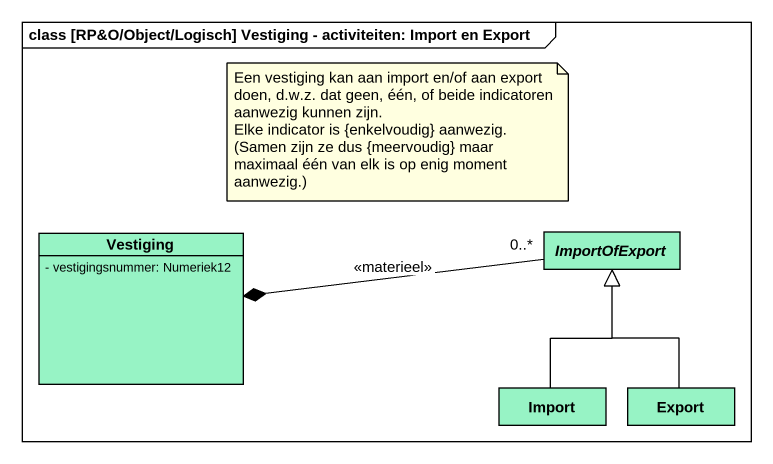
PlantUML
@startuml
mainframe class [RP&O/Object/Logisch] Vestiging - activiteiten: Import en Export
hide circle
hide empty members
skinparam classAttributeIconSize 0
class Vestiging #97F3C5 {
  - vestigingsnummer: Numeriek12
}
abstract class ImportOfExport #97F3C5
class Import #97F3C5
class Export #97F3C5
ImportOfExport "0..*" -left-* Vestiging : <<materieel>>
Import -up-|> ImportOfExport
Export -up-|> ImportOfExport
note as N1
  Een vestiging kan aan import en/of aan export doen, d.w.z. dat geen, één, of beide indicatoren aanwezig kunnen zijn.
  Elke indicator is {enkelvoudig} aanwezig. (Samen zijn ze dus {meervoudig} maar maximaal één van elk is op enig moment aanwezig.)
end note
@enduml
